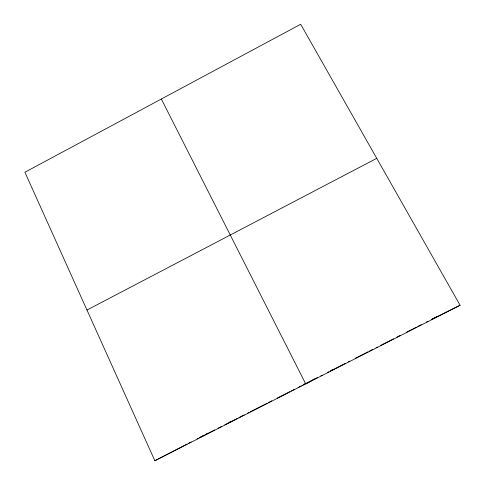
<?xml version="1.0" encoding="UTF-8"?>
<svg xmlns="http://www.w3.org/2000/svg" width="485" height="485" viewBox="0 0 485 485"><rect width="100%" height="100%" fill="white"/><g stroke="black" fill="none" stroke-linecap="round" stroke-linejoin="round"><path stroke-width="0.73" d="M314.565 378.979L305.714 383.902L161.347 99.025M86.973 310.042L376.736 158.328M154.848 460.75L460.089 305.259L300.682 24.25L24.911 172.248L154.848 460.75L187.101 444.03M188.447 443.332L191.132 441.938M199.741 437.482L203.051 435.766M206.355 434.051L207.683 433.36M229.12 422.368L230.472 421.683M303.361 384.55L304.713 383.859M330.976 370.479L332.316 369.794M197.183 438.858L198.529 438.173M199.875 437.488L214.655 429.959M218.02 428.243L221.378 426.533M224.737 424.824L237.511 418.319M238.85 417.633L244.228 414.893M247.592 413.178L248.932 412.499M250.278 411.813L267.077 403.253M268.423 402.568L271.782 400.853M277.159 398.118L289.933 391.613M291.273 390.928L294.637 389.212M297.996 387.503L301.355 385.793M302.701 385.108L317.493 377.566M320.864 375.851L322.21 375.166M327.599 372.425L328.945 371.734M330.291 371.049L345.108 363.501M348.472 361.786L349.824 361.101M355.208 358.354L368.006 351.837M369.352 351.152L372.716 349.436M376.087 347.721L377.433 347.036M380.798 345.32L393.596 338.803M396.96 337.087L400.331 335.371M406.394 332.286L416.494 327.139M417.84 326.453L421.21 324.738M426.594 321.991L427.94 321.306M431.31 319.591L436.7 316.844M432.129 319.106L460.089 305.259"/></g></svg>
